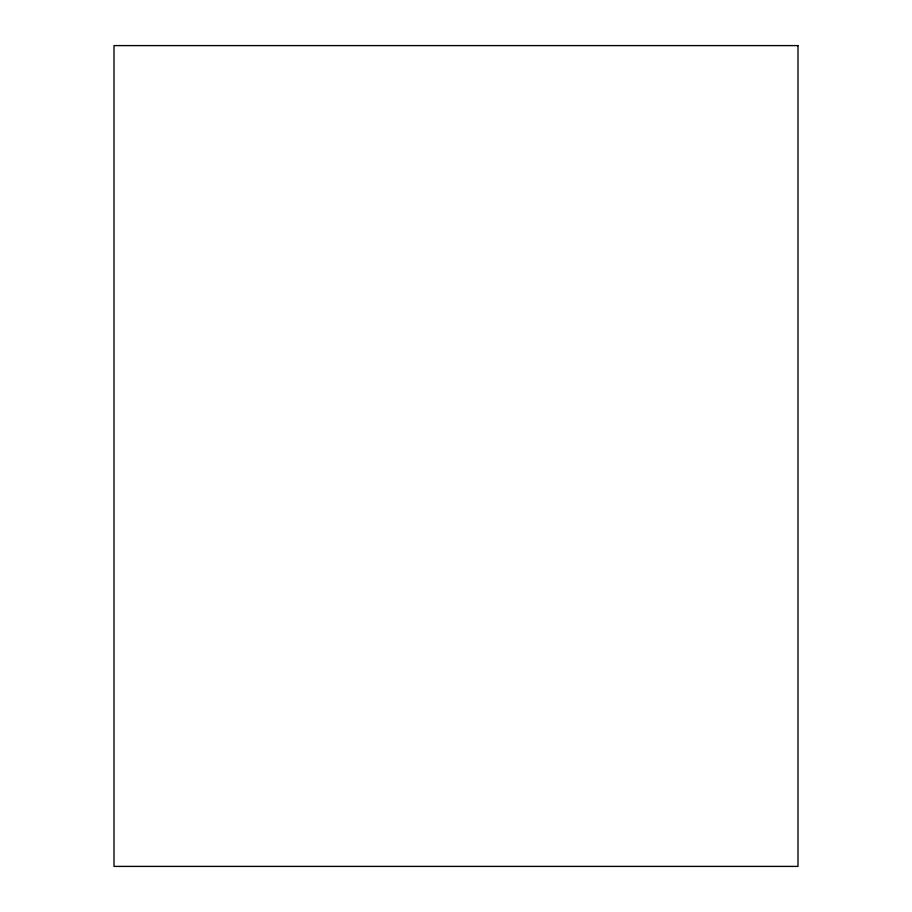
<?xml version="1.0" encoding="UTF-8"?>
<svg xmlns="http://www.w3.org/2000/svg" width="912" height="912" viewBox="0 0 912 912"><rect width="100%" height="100%" fill="white"/><g stroke="black" fill="none" stroke-linecap="round" stroke-linejoin="round"><path stroke-width="1.37" d="M798 45.6L114 45.6L114 866.4L798 866.4L798 45.6"/></g></svg>
